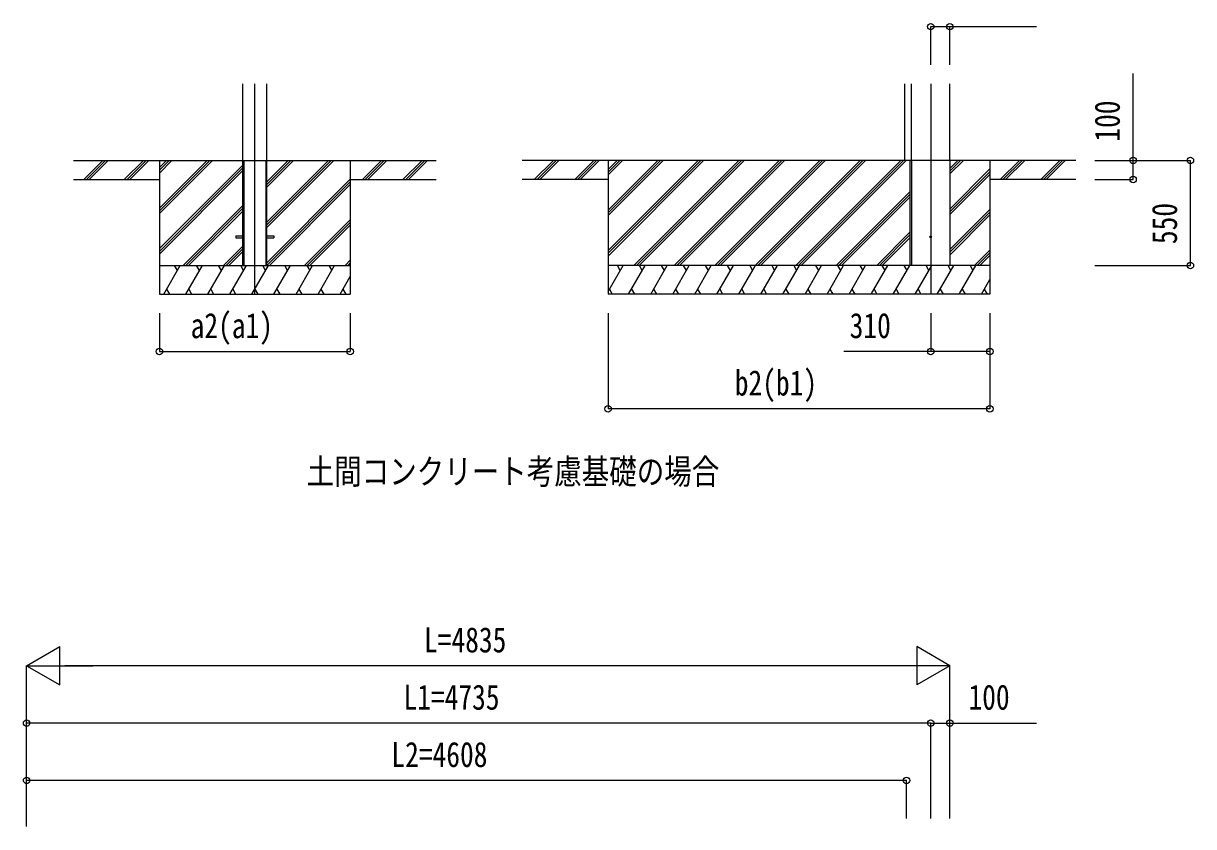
# Model space of a CAD drawing. Units: millimetres, scale not verified. Extents: x -16820 to 16820, y -11880 to 11880.
# Drawn here: x 2023 to 8152, y -4172 to 32 of the extents above; entities that cross this region are included whole.
import ezdxf
from ezdxf.enums import TextEntityAlignment as Align

# ---------------------------------------------------------------- set-up
doc = ezdxf.new("R2010")
doc.units = ezdxf.units.MM
doc.header["$LTSCALE"] = 50
for name, color, linetype in [('0-2_USER1', 3, 'Continuous'), ('0-3_YKK_12', 2, 'Continuous'), ('0-5_YKK_A1', 4, 'Continuous'), ('0-6_YKK_D', 6, 'Continuous')]:
    doc.layers.add(name, color=color, linetype=linetype)
doc.styles.add('ＭＳ ゴシック', font='')
doc.styles.get('ＭＳ ゴシック').set_extended_font_data('MS Gothic')

msp = doc.modelspace()

# ---------------------------------------------------------------- linework, layer by layer
at = {"layer": '0-3_YKK_12'}
for p, q in [((3235.08, -1385), (3235.08, -285)), ((6775.08, -285), (6775.08, -1385))]:
    msp.add_line(p, q, dxfattribs=at)
at = {"layer": '0-5_YKK_A1'}
for p, q in [((3172.58, -1235), (3172.58, -285)), ((3297.58, -1235), (3297.58, -285)), ((6640.08, -685), (6640.08, -285)), ((6675.08, -685), (6675.08, -285)), ((6875.08, -685), (6875.08, -285)), ((2285.08, -685), (3172.58, -685)), ((2339.41, -785), (2439.41, -685)), ((2353.55, -785), (2453.55, -685)), ((2367.7, -785), (2467.7, -685)), ((2551.54, -785), (2651.54, -685)), ((2565.69, -785), (2665.69, -685)), ((2579.83, -785), (2679.83, -685)), ((2735.08, -685), (2735.08, -1385)), ((2999.05, -685), (2735.08, -948.97)), ((2786.92, -685), (2735.08, -736.84)), ((2984.91, -685), (2735.08, -934.83)), ((3013.19, -685), (2735.08, -963.11)), ((2772.78, -685), (2735.08, -722.7)), ((2801.06, -685), (2735.08, -750.98)), ((3172.58, -709.46), (2735.08, -1146.96)), ((3172.58, -723.6), (2735.08, -1161.1)), ((3172.58, -685), (3297.58, -685)), ((3174.28, -685), (3174.28, -1235)), ((3177.78, -685), (3177.78, -1235)), ((3292.38, -685), (3292.38, -1235)), ((3295.88, -685), (3295.88, -1235)), ((3297.58, -685), (4185.08, -685)), ((3635.45, -685), (3297.58, -1022.87)), ((3423.32, -685), (3297.58, -810.74)), ((3621.31, -685), (3297.58, -1008.73)), ((3649.59, -685), (3297.58, -1037.01)), ((3409.17, -685), (3297.58, -796.59)), ((3437.46, -685), (3297.58, -824.88)), ((3735.08, -685), (3735.08, -1385)), ((3899.1, -685), (3799.1, -785)), ((3913.24, -685), (3813.24, -785)), ((3927.38, -685), (3827.38, -785)), ((4111.23, -685), (4011.23, -785)), ((4125.37, -685), (4025.37, -785)), ((4139.51, -685), (4039.51, -785)), ((7535.08, -685), (4635.08, -685)), ((4799.1, -685), (4699.1, -785)), ((4813.24, -685), (4713.24, -785)), ((4827.38, -685), (4727.38, -785)), ((5011.23, -685), (4911.23, -785)), ((5025.37, -685), (4925.37, -785)), ((5039.51, -685), (4939.51, -785)), ((5085.08, -685), (5085.08, -1385)), ((5571.45, -685), (5085.08, -1171.37)), ((5359.32, -685), (5085.08, -959.24)), ((5147.18, -685), (5085.08, -747.1)), ((5557.31, -685), (5085.08, -1157.23)), ((5585.59, -685), (5085.08, -1185.51)), ((5345.17, -685), (5085.08, -945.09)), ((5373.46, -685), (5085.08, -973.38)), ((5133.04, -685), (5085.08, -732.96)), ((5161.33, -685), (5085.08, -761.25)), ((5769.44, -685), (5219.44, -1235)), ((5783.58, -685), (5233.58, -1235)), ((5797.72, -685), (5247.72, -1235)), ((5981.57, -685), (5431.57, -1235)), ((5995.71, -685), (5445.71, -1235)), ((6009.85, -685), (5459.85, -1235)), ((6193.7, -685), (5643.7, -1235)), ((6207.84, -685), (5657.84, -1235)), ((6221.99, -685), (5671.99, -1235)), ((6405.83, -685), (5855.83, -1235)), ((6419.98, -685), (5869.98, -1235)), ((6434.12, -685), (5884.12, -1235)), ((6617.97, -685), (6067.97, -1235)), ((6632.11, -685), (6082.11, -1235)), ((6646.25, -685), (6096.25, -1235)), ((6666.08, -685), (6666.08, -1235)), ((6675.08, -685), (6675.08, -1235)), ((6875.08, -685), (6875.08, -1235)), ((6931.92, -685), (6875.08, -741.84)), ((6917.78, -685), (6875.08, -727.7)), ((6946.06, -685), (6875.08, -755.98)), ((7085.08, -729.83), (6875.08, -939.83)), ((7085.08, -685), (7085.08, -1385)), ((7139.41, -785), (7239.41, -685)), ((7153.55, -785), (7253.55, -685)), ((7167.7, -785), (7267.7, -685)), ((7351.54, -785), (7451.54, -685)), ((7365.69, -785), (7465.69, -685)), ((7379.83, -785), (7479.83, -685)), ((2285.08, -785), (2735.08, -785)), ((3172.58, -737.75), (2735.08, -1175.25)), ((3735.08, -783.36), (3297.58, -1220.86)), ((3735.08, -785), (4185.08, -785)), ((5085.08, -785), (4635.08, -785)), ((7085.08, -743.97), (6875.08, -953.97)), ((7085.08, -758.11), (6875.08, -968.11)), ((7535.08, -785), (7085.08, -785)), ((3735.08, -797.5), (3297.58, -1235)), ((3735.08, -811.64), (3311.72, -1235)), ((6666.08, -849.02), (6280.1, -1235)), ((6666.08, -863.16), (6294.24, -1235)), ((6666.08, -877.3), (6308.38, -1235)), ((3172.58, -921.59), (2859.17, -1235)), ((3172.58, -935.74), (2873.32, -1235)), ((3172.58, -949.88), (2887.46, -1235)), ((7085.08, -941.96), (6875.08, -1151.96)), ((7085.08, -956.1), (6875.08, -1166.1)), ((7085.08, -970.25), (6875.08, -1180.25)), ((3735.08, -995.49), (3495.57, -1235)), ((3735.08, -1009.63), (3509.71, -1235)), ((3735.08, -1023.77), (3523.85, -1235)), ((3135.08, -1080.5), (3135.08, -1089.5)), ((3135.08, -1080.5), (3172.58, -1080.5)), ((3135.08, -1089.5), (3172.58, -1089.5)), ((3297.58, -1080.5), (3335.08, -1080.5)), ((3297.58, -1089.5), (3335.08, -1089.5)), ((3335.08, -1080.5), (3335.08, -1089.5)), ((6666.08, -1061.15), (6492.23, -1235)), ((6666.08, -1075.29), (6506.37, -1235)), ((6666.08, -1089.43), (6520.51, -1235)), ((3172.58, -1133.73), (3071.31, -1235)), ((3172.58, -1147.87), (3085.45, -1235)), ((3172.58, -1162.01), (3099.59, -1235)), ((7085.08, -1154.09), (7004.17, -1235)), ((3735.08, -1207.62), (3707.7, -1235)), ((3735.08, -1221.76), (3721.84, -1235)), ((7085.08, -1168.24), (7018.32, -1235)), ((7085.08, -1182.38), (7032.46, -1235)), ((2735.08, -1235), (3735.08, -1235)), ((2758.2, -1385), (2844.8, -1235)), ((2829.8, -1260.98), (2814.8, -1235)), ((2873.67, -1385), (2960.27, -1235)), ((2945.27, -1260.98), (2930.27, -1235)), ((2989.14, -1385), (3075.74, -1235)), ((3060.74, -1260.98), (3045.74, -1235)), ((3104.61, -1385), (3191.21, -1235)), ((3176.21, -1260.98), (3161.21, -1235)), ((3220.08, -1385), (3306.68, -1235)), ((3291.68, -1260.98), (3276.68, -1235)), ((3335.55, -1385), (3422.15, -1235)), ((3407.15, -1260.98), (3392.15, -1235)), ((3451.02, -1385), (3537.62, -1235)), ((3507.62, -1235), (3522.62, -1260.98)), ((3566.49, -1385), (3653.09, -1235)), ((3623.09, -1235), (3638.09, -1260.98)), ((7085.08, -1235), (5085.08, -1235)), ((5085.08, -1371.93), (5164.14, -1235)), ((5149.14, -1260.98), (5134.14, -1235)), ((5193.01, -1385), (5279.61, -1235)), ((5264.61, -1260.98), (5249.61, -1235)), ((5308.48, -1385), (5395.08, -1235)), ((5380.08, -1260.98), (5365.08, -1235)), ((5423.95, -1385), (5510.55, -1235)), ((5495.55, -1260.98), (5480.55, -1235)), ((5539.42, -1385), (5626.02, -1235)), ((5611.02, -1260.98), (5596.02, -1235)), ((5654.89, -1385), (5741.49, -1235)), ((5726.49, -1260.98), (5711.49, -1235)), ((5770.36, -1385), (5856.96, -1235)), ((5826.96, -1235), (5841.96, -1260.98)), ((5885.83, -1385), (5972.43, -1235)), ((5942.43, -1235), (5957.43, -1260.98)), ((6001.3, -1385), (6087.9, -1235)), ((6057.9, -1235), (6072.9, -1260.98)), ((6116.77, -1385), (6203.37, -1235)), ((6188.37, -1260.98), (6173.37, -1235)), ((6232.24, -1385), (6318.84, -1235)), ((6303.84, -1260.98), (6288.84, -1235)), ((6347.71, -1385), (6434.31, -1235)), ((6404.31, -1235), (6419.31, -1260.98)), ((6463.18, -1385), (6549.78, -1235)), ((6519.78, -1235), (6534.78, -1260.98)), ((6578.65, -1385), (6665.25, -1235)), ((6635.25, -1235), (6650.25, -1260.98)), ((6875.08, -1235), (6666.08, -1235)), ((6694.12, -1385), (6780.72, -1235)), ((6765.72, -1260.98), (6750.72, -1235)), ((6809.59, -1385), (6896.19, -1235)), ((6881.19, -1260.98), (6866.19, -1235)), ((6925.06, -1385), (7011.66, -1235)), ((6981.66, -1235), (6996.66, -1260.98)), ((3681.96, -1385), (3735.08, -1292.99)), ((7040.53, -1385), (7085.08, -1307.83)), ((2735.08, -1385), (3735.08, -1385)), ((2773.2, -1359.02), (2788.2, -1385)), ((2888.67, -1359.02), (2903.67, -1385)), ((3004.14, -1359.02), (3019.14, -1385)), ((3119.61, -1359.02), (3134.61, -1385)), ((3235.08, -1359.02), (3250.08, -1385)), ((3350.55, -1359.02), (3365.55, -1385)), ((3466.02, -1359.02), (3481.02, -1385)), ((3581.49, -1359.02), (3596.49, -1385)), ((3696.96, -1359.02), (3711.96, -1385)), ((7085.08, -1385), (5085.08, -1385)), ((5092.53, -1359.02), (5107.53, -1385)), ((5208, -1359.02), (5223, -1385)), ((5323.48, -1359.02), (5338.47, -1385)), ((5438.95, -1359.02), (5453.95, -1385)), ((5554.42, -1359.02), (5569.42, -1385)), ((5669.89, -1359.02), (5684.88, -1385)), ((5785.36, -1359.02), (5800.35, -1385)), ((5900.83, -1359.02), (5915.82, -1385)), ((6016.3, -1359.02), (6031.29, -1385)), ((6131.77, -1359.02), (6146.77, -1385)), ((6247.24, -1359.02), (6262.24, -1385)), ((6362.71, -1359.02), (6377.7, -1385)), ((6478.18, -1359.02), (6493.17, -1385)), ((6593.65, -1359.02), (6608.64, -1385)), ((6709.12, -1359.02), (6724.12, -1385)), ((6824.59, -1359.02), (6839.59, -1385)), ((6940.06, -1359.02), (6955.05, -1385)), ((7055.53, -1359.02), (7070.52, -1385))]:
    msp.add_line(p, q, dxfattribs=at)
msp.add_circle((6775.08, -1085), 4.5, dxfattribs=at)
at = {"layer": '0-6_YKK_D'}
for p, q in [((6775.08, -185), (6775.08, 16)), ((6875.08, -185), (6875.08, 16)), ((7635.08, -685), (8136.08, -685)), ((7635.08, -685), (7836.08, -685)), ((8135.08, -1235), (8135.08, -685)), ((7635.08, -785), (7836.08, -785)), ((7635.08, -1235), (8136.08, -1235)), ((2735.08, -1485), (2735.08, -1686)), ((3735.08, -1485), (3735.08, -1686)), ((5085.08, -1485), (5085.08, -1986)), ((6775.08, -1485), (6775.08, -1686)), ((7085.08, -1485), (7085.08, -1686)), ((7085.08, -1485), (7085.08, -1986)), ((2735.08, -1685), (3735.08, -1685)), ((7085.08, -1985), (5085.08, -1985)), ((2040.08, -3330), (2213.28, -3230)), ((2213.28, -3430), (2213.28, -3230)), ((6875.08, -3330), (6701.87, -3230)), ((6701.87, -3230), (6701.87, -3430)), ((2040.08, -4171.96), (2040.08, -3329)), ((2040.08, -3330), (2213.28, -3430)), ((2040.08, -3330), (2386.49, -3330)), ((6675.08, -3330), (2240.08, -3330)), ((6875.08, -3330), (6528.67, -3330)), ((6875.08, -3330), (6701.87, -3430)), ((6875.08, -4130), (6875.08, -3329)), ((2040.08, -4171.96), (2040.08, -3629)), ((6775.08, -3630), (2040.08, -3630)), ((6775.08, -4130), (6775.08, -3629)), ((6775.08, -4130), (6775.08, -3629)), ((6875.08, -4130), (6875.08, -3629)), ((2040.08, -4171.96), (2040.08, -3929)), ((6648.33, -3930), (2040.08, -3930)), ((6648.33, -4130), (6648.33, -3929))]:
    msp.add_line(p, q, dxfattribs=at)
for points in [[(6775.08, 15), (6875.08, 15), (7329.48, 15)], [(7835.08, -785), (7835.08, -685), (7835.08, -230.6)], [(7085.08, -1685), (6775.08, -1685), (6320.68, -1685)], [(6775.08, -3630), (6875.08, -3630), (7329.48, -3630)]]:
    msp.add_lwpolyline(points, dxfattribs=at)
for centre in [(6775.08, 15), (6875.08, 15), (7835.08, -685), (8135.08, -685), (7835.08, -785), (8135.08, -1235), (2735.08, -1685), (3735.08, -1685), (6775.08, -1685), (7085.08, -1685), (5085.08, -1985), (7085.08, -1985), (2040.08, -3630), (6775.08, -3630), (6775.08, -3630), (6875.08, -3630), (2040.08, -3930), (6648.33, -3930)]:
    msp.add_circle(centre, 17, dxfattribs=at)

# ---------------------------------------------------------------- texts
at = {"layer": '0-2_USER1', "style": 'ＭＳ ゴシック', "width": 0.8}
msp.add_text('土間コンクリート考慮基礎の場合', height=132, dxfattribs=at).set_placement((3507, -2419), align=Align.BOTTOM_LEFT)
at = {"layer": '0-6_YKK_D', "style": 'ＭＳ ゴシック', "width": 0.8}
for s, p in [('100', (7805.08, -587)), ('550', (8105.08, -1123.2))]:
    msp.add_text(s, height=132, rotation=90, dxfattribs=at).set_placement(p, align=Align.BOTTOM_LEFT)
for s, p in [('a2(a1)', (2899.08, -1655)), ('310', (6350.68, -1655)), ('b2(b1)', (5749.08, -1955)), ('L=4835', (4121.58, -3300)), ('L1=4735', (4013.98, -3600)), ('100', (6973.08, -3600)), ('L2=4608', (3950.6, -3900))]:
    msp.add_text(s, height=132, dxfattribs=at).set_placement(p, align=Align.BOTTOM_LEFT)

doc.saveas('drawing.dxf')
